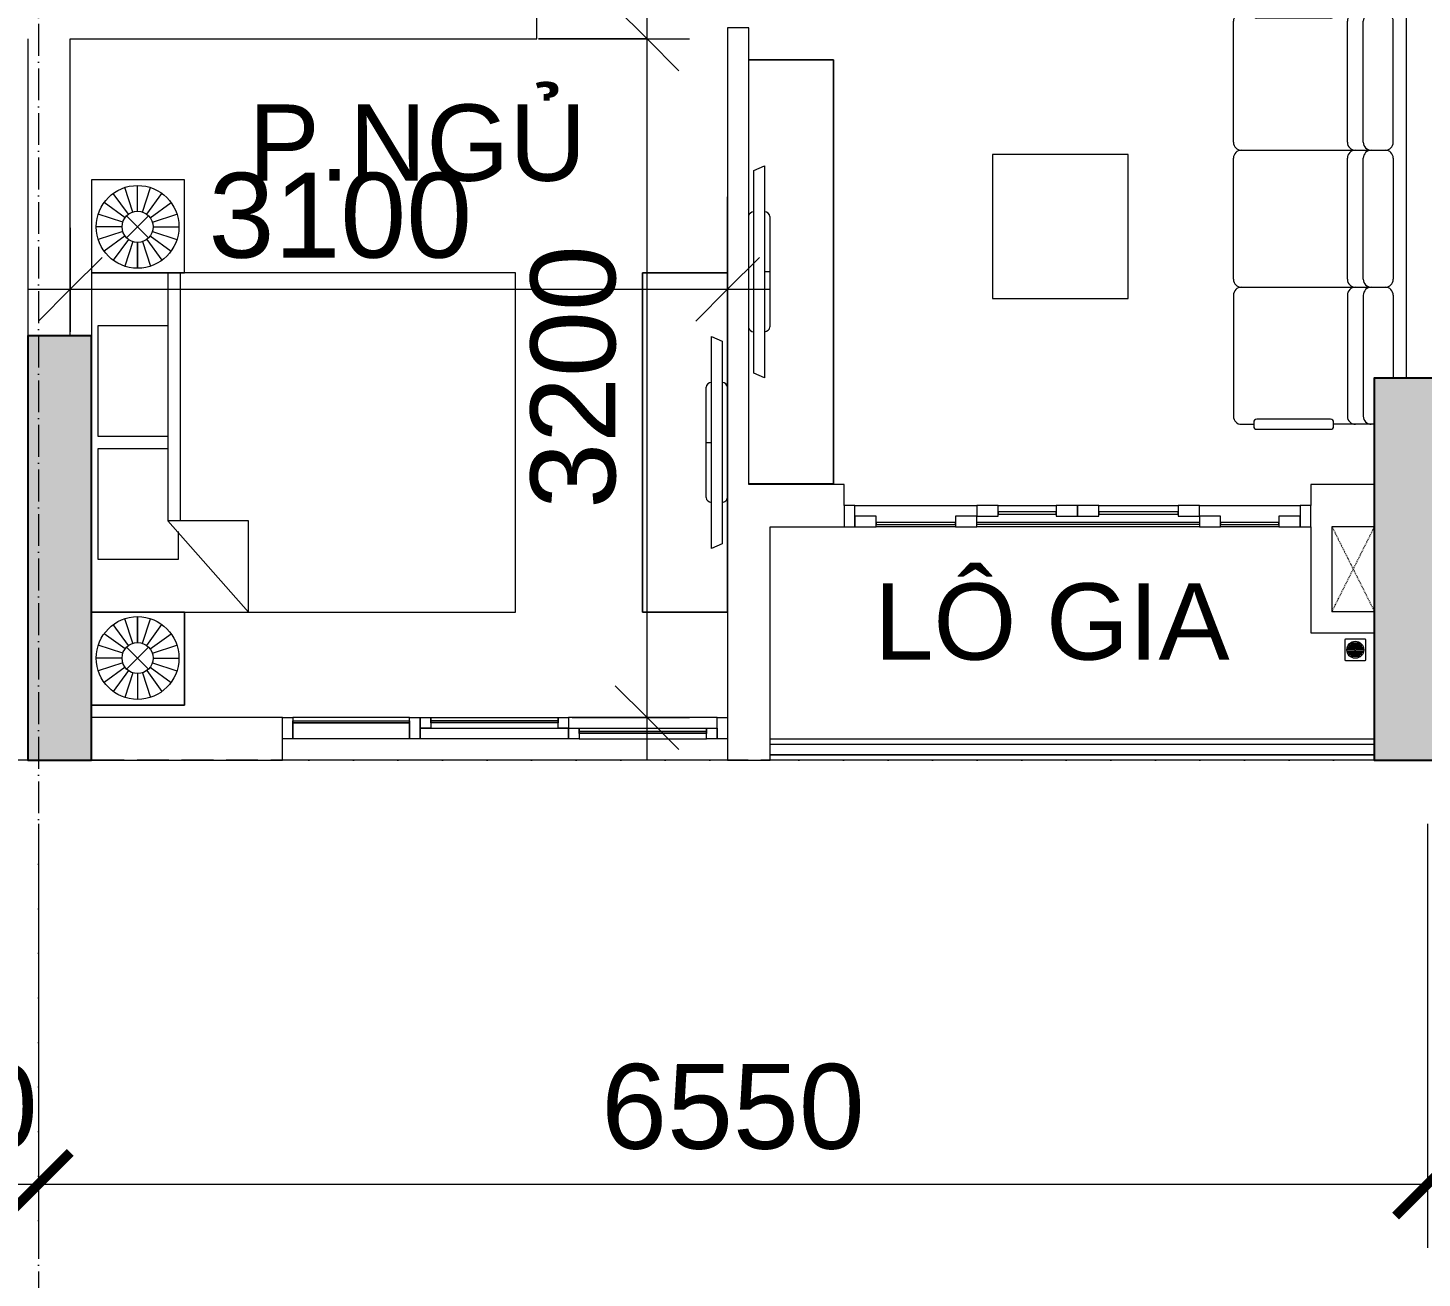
# Model space of a CAD drawing. Header units: millimetres. Extents: x -20144 to 122974, y -38328 to 48263.
# Drawn here: x 10401 to 16976, y -2443 to 3452 of the extents above; entities that cross this region are included whole.
import ezdxf

# ---------------------------------------------------------------- set-up
doc = ezdxf.new("R2010")
doc.units = ezdxf.units.MM
doc.linetypes.add('Dash', pattern=[6.35, 3.175, -3.175])
doc.linetypes.add('Grid Line', pattern=[4.2, 3, -0.6, 0, -0.6])
for name, color, linetype, lineweight in [('A-DETL-GENF', 31, 'Continuous', 5), ('A-DETL-GENF-HDLN', 161, 'Dash', 5), ('CHU', 181, 'Continuous', 5), ('CUA', 31, 'Continuous', 9), ('DIM', 1, 'Continuous', 5), ('DIM-200', 1, 'Continuous', 5), ('NET THAY 1', 41, 'Continuous', 5), ('NET-CAT', 3, 'Continuous', 15), ('NET-THAY', 2, 'Continuous', 9), ('THIET BI', 44, 'Continuous', 5), ('THIET-BI', 44, 'Continuous', 5), ('TRUC', 225, 'Continuous', 5), ('X-COT HAM$0$LC.HA', 8, 'Continuous', 9)]:
    doc.layers.add(name, color=color, linetype=linetype, lineweight=lineweight)
doc.styles.add('Arial_3', font='arial_0.ttf', dxfattribs={"height": 400})
doc.styles.add('Arial_4', font='arial_0.ttf', dxfattribs={"height": 360})
doc.styles.add('TA1', font='arial_0.ttf')
doc.dimstyles.new('D_200_KTx2', dxfattribs={"dimtxt": 400, "dimasz": 300, "dimexe": 300, "dimexo": 300, "dimgap": 160, "dimtad": 1, "dimdec": 0, "dimzin": 9, "dimtxsty": 'TA1', "dimblk": 'ARCHTICK', "dimcen": 1, "dimdle": 300, "dimclrd": 256, "dimclre": 256, "dimclrt": 7, "dimadec": 0, "dimazin": 0, "dimtfac": 1, "dimtdec": 0, "dimtix": 1, "dimtmove": 1, "dimatfit": 3, "dimldrblk": 'ARCHTICK', "dimfxl": 0, "dimtolj": 1, "dimtzin": 0, "dimlwd": -1, "dimlwe": -1, "dimarcsym": 0})
doc.dimstyles.new('Diagonal_-_2mm_Arial', dxfattribs={"dimscale": 304.8, "dimtxt": 408.10376, "dimasz": 0.984252, "dimexe": 0.656168, "dimexo": 4.593176, "dimgap": 0.098425, "dimtad": 1, "dimdec": 0, "dimzin": 0, "dimdsep": 46, "dimtxsty": 'Arial_3', "dimblk1": 'OBLIQUE', "dimblk2": 'OBLIQUE', "dimsah": 1, "dimcen": 0.09, "dimdle": 0.656168, "dimazin": 0, "dimtfac": 1, "dimtdec": 4, "dimtix": 1, "dimtmove": 0, "dimatfit": 3, "dimfxl": 0, "dimtvp": 1, "dimtolj": 1, "dimtzin": 0, "dimlwd": 9, "dimlwe": 9, "dimarcsym": 0})
doc.dimstyles.new('Diagonal_-_2mm_Arial_1', dxfattribs={"dimscale": 304.8, "dimtxt": 408.10376, "dimasz": 0.984252, "dimexe": 0.656168, "dimexo": 4.593176, "dimgap": 0.098425, "dimtad": 1, "dimdec": 0, "dimzin": 0, "dimdsep": 46, "dimtxsty": 'Arial_3', "dimblk1": 'OBLIQUE', "dimblk2": 'OBLIQUE', "dimsah": 1, "dimcen": 0.09, "dimdle": 0.656168, "dimazin": 0, "dimtfac": 1, "dimtdec": 4, "dimtix": 1, "dimtmove": 2, "dimatfit": 3, "dimfxl": 0, "dimtvp": 1, "dimtolj": 1, "dimtzin": 0, "dimlwd": 9, "dimlwe": 9, "dimarcsym": 0})

# ---------------------------------------------------------------- blocks, each defined once
blk = doc.blocks.new('ALC1807-ASCENT PLAZA-KET CAU_rvt-1-MẶT BẰNG TẦNG 5 ĐẾN TẦNG 22')
at = {"layer": 'X-COT HAM$0$LC.HA'}
h = blk.add_hatch(color=256, dxfattribs=at)
h.dxf.hatch_style = 1
h.paths.add_polyline_path([(10700.5, 1999.9), (10400.5, 1999.9), (10400.5, -0.1), (10700.5, -0.1)])
h = blk.add_hatch(color=256, dxfattribs=at)
h.dxf.hatch_style = 1
h.paths.add_polyline_path([(17248.7, 1799.9), (16748.7, 1799.9), (16748.7, -0.1), (17248.7, -0.1)])
at = {"ltscale": 1000}
blk.add_lwpolyline([(10700.5, 1999.9), (10400.5, 1999.9), (10400.5, -0.1), (10700.5, -0.1)], close=True, dxfattribs=at)
at = {"ltscale": 1000, "elevation": 0}
blk.add_lwpolyline([(17248.7, 1799.9), (16748.7, 1799.9), (16748.7, -0.1), (17248.7, -0.1)], close=True, dxfattribs=at)
blk = doc.blocks.new('X-PHEU - X-PHEU-1365544-MẶT BẰNG TẦNG 5 ĐẾN TẦNG 22')
at = {"layer": 'THIET-BI'}
for p, q in [((25, -29), (25, -121)), ((121, -25), (29, -25)), ((42.5, -90.5), (42.5, -59.5)), ((47.5, -51.8), (47.5, -98.2)), ((52.5, -103.1), (52.5, -46.9)), ((57.5, -43.5), (57.5, -106.5)), ((62.5, -108.8), (62.5, -41.2)), ((67.5, -39.8), (67.5, -110.2)), ((72.5, -71.9), (72.5, -39.1)), ((77.5, -39.1), (77.5, -71.9)), ((82.5, -110.2), (82.5, -39.8)), ((87.5, -41.2), (87.5, -108.8)), ((92.5, -106.5), (92.5, -43.5)), ((97.5, -46.9), (97.5, -103.1)), ((102.5, -98.2), (102.5, -51.8)), ((107.5, -59.5), (107.5, -90.5)), ((125, -121), (125, -29)), ((29, -125), (121, -125)), ((72.5, -110.9), (72.5, -78.1)), ((77.5, -78.1), (77.5, -110.9))]:
    blk.add_line(p, q, dxfattribs=at)
blk.add_circle((75, -75), 40, dxfattribs=at)
for centre, radius, start, end in [((29, -29), 4, 90, 180), ((75, -75), 36, 139.80824, 154.52563), ((75, -75), 36, 119.0853, 128.68219), ((75, -75), 36, 102.0247, 110.31751), ((75, -75), 36, 90, 93.98208), ((75, -75), 36, 86.01792, 90), ((75, -75), 36, 69.68249, 77.9753), ((75, -75), 36, 51.31781, 60.9147), ((75, -75), 36, 25.47437, 40.19176), ((121, -29), 4, 0, 90), ((29, -121), 4, 180, 270), ((75, -75), 36, 205.47437, 220.19176), ((75, -75), 36, 231.31781, 240.9147), ((75, -75), 36, 249.68249, 257.9753), ((75, -75), 4, 128.68219, 231.31781), ((75, -75), 36, 266.01792, 270), ((75, -75), 36, 270, 273.98208), ((75, -75), 4, 308.68219, 51.31781), ((75, -75), 36, 282.0247, 290.31751), ((75, -75), 36, 299.0853, 308.68219), ((75, -75), 36, 319.80824, 334.52563), ((121, -121), 4, 270, 0)]:
    blk.add_arc(centre, radius, start, end, dxfattribs=at)
blk = doc.blocks.new('X-SOFA1 - X-SOFA-V60-MẶT BẰNG TẦNG 5 ĐẾN TẦNG 22')
at = {"layer": 'THIET BI'}
for p, q in [((-644.3, 992.8), (-295.7, 992.8)), ((-753.8, 360.8), (-753.8, 931.5)), ((-716.2, 969.2), (-658.4, 969.2)), ((-658.4, 959.8), (-658.4, 978.7)), ((-295.7, 945.7), (-644.3, 945.7)), ((-281.5, 978.7), (-281.5, 959.8)), ((-281.5, 969.2), (-103.7, 969.2)), ((-216.7, 360.8), (-216.7, 931.5)), ((-141.3, 360.8), (-141.3, 931.5)), ((-103.7, 969.2), (-37.7, 969.2)), ((0, 360.8), (0, 931.5)), ((-1250, 303.6), (-1890, 303.6)), ((-1890, 303.6), (-1890, -376.4)), ((-1890, 303.6), (-1890, -376.4)), ((-1250, 303.6), (-1890, 303.6)), ((-1250, -376.4), (-1250, 303.6)), ((-1250, -376.4), (-1250, 303.6)), ((-753.8, -285.4), (-753.8, 285.4)), ((-716.2, 323.1), (-103.7, 323.1)), ((-216.7, -285.4), (-216.7, 285.4)), ((-141.3, -285.4), (-141.3, 285.4)), ((-103.7, 323.1), (-37.7, 323.1)), ((0, 285.4), (0, -285.4)), ((-716.2, -323.1), (-37.7, -323.1)), ((-1890, -376.4), (-1250, -376.4)), ((-1890, -376.4), (-1250, -376.4)), ((-753.8, -360.8), (-753.8, -931.5)), ((-216.7, -360.8), (-216.7, -931.5)), ((-141.3, -360.8), (-141.3, -931.5)), ((0, -360.8), (0, -752.3)), ((-716.2, -969.2), (-658.4, -969.2)), ((-658.4, -959.8), (-658.4, -978.7)), ((-295.7, -945.7), (-644.3, -945.7)), ((-281.5, -978.7), (-281.5, -959.8)), ((-103.7, -969.2), (-281.5, -969.2)), ((-89.1, -969.2), (-103.7, -969.2)), ((-644.3, -992.8), (-295.7, -992.8))]:
    blk.add_line(p, q, dxfattribs=at)
for centre, radius, start, end in [((-644.3, 978.7), 14.1, 90, 180), ((-295.7, 978.7), 14.1, 360, 90), ((-716.2, 931.5), 37.7, 90, 180), ((-644.3, 959.8), 14.1, 180, 270), ((-295.7, 959.8), 14.1, 270, 0), ((-179, 931.5), 37.7, 90, 180), ((-103.7, 931.5), 37.7, 90, 180), ((-37.7, 931.5), 37.7, 360, 90), ((-716.2, 360.8), 37.7, 180, 270), ((-179, 360.8), 37.7, 180, 270), ((-103.7, 360.8), 37.7, 180, 270), ((-37.7, 360.8), 37.7, 270, 0), ((-716.2, 285.4), 37.7, 90, 180), ((-179, 285.4), 37.7, 90, 180), ((-103.7, 285.4), 37.7, 90, 180), ((-37.7, 285.4), 37.7, 360, 90), ((-716.2, -285.4), 37.7, 180, 270), ((-716.2, -360.8), 37.7, 90, 180), ((-179, -285.4), 37.7, 180, 270), ((-179, -360.8), 37.7, 90, 180), ((-103.7, -285.4), 37.7, 180, 270), ((-103.7, -360.8), 37.7, 90, 180), ((-37.7, -285.4), 37.7, 270, 0), ((-37.7, -360.8), 37.7, 360, 90), ((-716.2, -931.5), 37.7, 180, 270), ((-644.3, -959.8), 14.1, 90, 180), ((-644.3, -978.7), 14.1, 180, 270), ((-295.7, -959.8), 14.1, 360, 90), ((-295.7, -978.7), 14.1, 270, 0), ((-179, -931.5), 37.7, 180, 270), ((-103.7, -931.5), 37.7, 180, 270)]:
    blk.add_arc(centre, radius, start, end, dxfattribs=at)
blk = doc.blocks.new('X-GIUONG1 - X-GIUONG-V61-MẶT BẰNG TẦNG 5 ĐẾN TẦNG 22')
at = {"layer": 'THIET BI'}
for p, q in [((-1239, 0), (-1239, -439)), ((-1239, -439), (-1239, 0)), ((-1059.6, -158.2), (-1131.2, -59.5)), ((-1039.2, -147.8), (-1076.9, -31.8)), ((-1016.6, -144.2), (-1016.6, -22.2)), ((-993.9, -147.8), (-956.3, -31.8)), ((-973.5, -158.2), (-901.9, -59.5)), ((-800, -439), (-800, 0)), ((-800, 0), (-800, -2000)), ((-800, 0), (-800, -439)), ((-800, 0), (-800, -2000)), ((-550, -30), (-550, -410)), ((-30, -30), (-550, -30)), ((-30, -360), (-30, -30)), ((30, -30), (30, -360)), ((550, -30), (30, -30)), ((800, 0), (502.5, 0)), ((800, 0), (502.5, 0)), ((550, -360), (550, -30)), ((1239, 0), (800, 0)), ((800, 0), (800, -439)), ((800, -2000), (800, 0)), ((1239, 0), (800, 0)), ((800, 0), (800, -439)), ((800, -2000), (800, 0)), ((973.5, -158.2), (901.9, -59.5)), ((993.9, -147.8), (956.3, -31.8)), ((1016.6, -144.2), (1016.6, -22.2)), ((1039.2, -147.8), (1076.9, -31.8)), ((1059.6, -158.2), (1131.2, -59.5)), ((1239, -439), (1239, 0)), ((1239, -439), (1239, 0)), ((-1075.8, -174.4), (-1174.4, -102.7)), ((-957.4, -174.4), (-858.7, -102.7)), ((957.4, -174.4), (858.7, -102.7)), ((1075.8, -174.4), (1174.4, -102.7)), ((-1086.1, -194.8), (-1202.1, -157.1)), ((-1068.3, -269.1), (-964.8, -165.6)), ((-1068.3, -165.6), (-964.8, -269.1)), ((-947, -194.8), (-831, -157.1)), ((947, -194.8), (831, -157.1)), ((1068.3, -269.1), (964.8, -165.6)), ((1068.3, -165.6), (964.8, -269.1)), ((1086.1, -194.8), (1202.1, -157.1)), ((-1089.7, -217.4), (-1211.7, -217.4)), ((-1086.1, -240), (-1202.1, -277.7)), ((-1075.8, -260.4), (-1174.4, -332.1)), ((-957.4, -260.4), (-858.7, -332.1)), ((-947, -240), (-831, -277.7)), ((-943.4, -217.4), (-821.4, -217.4)), ((-821.4, -217.4), (-943.4, -217.4)), ((943.4, -217.4), (821.4, -217.4)), ((821.4, -217.4), (943.4, -217.4)), ((947, -240), (831, -277.7)), ((957.4, -260.4), (858.7, -332.1)), ((1075.8, -260.4), (1174.4, -332.1)), ((1086.1, -240), (1202.1, -277.7)), ((1089.7, -217.4), (1211.7, -217.4)), ((-1059.6, -276.6), (-1131.2, -375.2)), ((-1039.2, -287), (-1076.9, -402.9)), ((-1016.6, -290.5), (-1016.6, -412.5)), ((-993.9, -287), (-956.3, -402.9)), ((-973.5, -276.6), (-901.9, -375.2)), ((973.5, -276.6), (901.9, -375.2)), ((993.9, -287), (956.3, -402.9)), ((1016.6, -290.5), (1016.6, -412.5)), ((1039.2, -287), (1076.9, -402.9)), ((1059.6, -276.6), (1131.2, -375.2)), ((-370, -360), (-800, -740)), ((-370, -740), (-370, -360)), ((800, -360), (-370, -360)), ((-1239, -439), (-800, -439)), ((-800, -439), (-1239, -439)), ((-550, -410), (-420, -410)), ((-370, -420), (800, -420)), ((800, -439), (1239, -439)), ((800, -439), (1239, -439)), ((-800, -740), (-370, -740)), ((-800, -2000), (800, -2000)), ((-800, -2000), (800, -2000))]:
    blk.add_line(p, q, dxfattribs=at)
for centre, radius in [((-1016.6, -217.4), 195.1), ((1016.6, -217.4), 195.1), ((-1016.6, -217.4), 73.2), ((1016.6, -217.4), 73.2)]:
    blk.add_circle(centre, radius, dxfattribs=at)
blk = doc.blocks.new('X-TV1 - X-TV-1305658-MẶT BẰNG TẦNG 5 ĐẾN TẦNG 22')
at = {"layer": 'THIET BI'}
for p, q in [((2000, 400), (0, 400)), ((0, 400), (0, 1.4)), ((0, 400), (2000, 400)), ((0, 1.4), (0, 400)), ((2000, 1.3), (2000, 400)), ((2000, 400), (2000, 1.3)), ((500, 75), (1500, 75)), ((522.5, 25), (500, 75)), ((740, 100), (1260, 100)), ((1000, 100), (1000, 75)), ((1500, 75), (1477.5, 25)), ((1477.5, 25), (522.5, 25))]:
    blk.add_line(p, q, dxfattribs=at)
for centre, start_param, end_param in [((740, 75), 0, 1.570796), ((1260, 75), 4.712389, 6.283185), ((740, 25), 1.570796, 2.992895), ((1260, 25), 3.290291, 4.712389)]:
    blk.add_ellipse(centre, major_axis=(0, 25), ratio=0.9, start_param=start_param, end_param=end_param, dxfattribs=at)
blk = doc.blocks.new('X-TV1 - X-TV 4-1305648-MẶT BẰNG TẦNG 5 ĐẾN TẦNG 22')
at = {"layer": 'THIET BI'}
for p, q in [((1600, 400), (0, 400)), ((0, 400), (0, 0)), ((0, 400), (1600, 400)), ((0, 0), (0, 400)), ((1600, 0), (1600, 400)), ((1600, 400), (1600, 0)), ((300, 75), (1300, 75)), ((322.5, 25), (300, 75)), ((540, 100), (1060, 100)), ((800, 100), (800, 75)), ((1300, 75), (1277.5, 25)), ((1277.5, 25), (322.5, 25)), ((0, 0), (1600, 0)), ((1060, 0), (540, 0))]:
    blk.add_line(p, q, dxfattribs=at)
for centre, start_param, end_param in [((540, 75), 0, 1.570796), ((1060, 75), 4.712389, 6.283185), ((540, 25), 1.570796, 3.141593), ((1060, 25), 3.141593, 4.712389)]:
    blk.add_ellipse(centre, major_axis=(0, 25), ratio=0.9, start_param=start_param, end_param=end_param, dxfattribs=at)
blk = doc.blocks.new('CUA LO GIA - DB6-1834140-MẶT BẰNG TẦNG 5 ĐẾN TẦNG 22')
at = {"layer": 'CUA'}
for p, q in [((-1050, 100), (-1100, 100)), ((-1100, 100), (-1100, 0)), ((-950, 100), (-1050, 100)), ((-1050, 100), (-1050, 50)), ((-1050, 0), (-1050, 100)), ((-950, 50), (-950, 100)), ((-950, 100), (-675, 100)), ((-675, 90), (-950, 90)), ((-950, 90), (-950, 80)), ((-950, 80), (-675, 80)), ((-575, 100), (-675, 100)), ((-675, 100), (-675, 50)), ((-675, 80), (-675, 90)), ((-575, 50), (-575, 100)), ((-575, 100), (475, 100)), ((-575, 90), (475, 90)), ((-575, 80), (475, 80)), ((575, 100), (475, 100)), ((475, 100), (475, 50)), ((575, 50), (575, 100)), ((575, 100), (950, 100)), ((950, 90), (575, 90)), ((575, 90), (575, 80)), ((575, 80), (950, 80)), ((1050, 100), (950, 100)), ((950, 100), (950, 50)), ((950, 80), (950, 90)), ((1050, 50), (1050, 100)), ((1100, 100), (1050, 100)), ((1050, 100), (1050, 0)), ((1100, 0), (1100, 100)), ((-1100, 0), (-1050, 0)), ((-1050, 50), (-950, 50)), ((-575, 0), (-1050, 0)), ((-675, 50), (-575, 50)), ((-475, 50), (-575, 50)), ((-575, 50), (-575, 0)), ((-575, 0), (-475, 0)), ((-475, 0), (-475, 50)), ((-100, 40), (-475, 40)), ((-475, 40), (-475, 30)), ((-475, 30), (-100, 30)), ((-100, 0), (-475, 0)), ((0, 50), (-100, 50)), ((-100, 50), (-100, 0)), ((-100, 30), (-100, 40)), ((-100, 0), (0, 0)), ((100, 50), (0, 50)), ((0, 50), (0, 0)), ((0, 0), (0, 50)), ((0, 0), (100, 0)), ((100, 0), (100, 50)), ((375, 40), (100, 40)), ((100, 40), (100, 30)), ((100, 30), (375, 30)), ((375, 0), (100, 0)), ((475, 50), (375, 50)), ((375, 50), (375, 0)), ((375, 30), (375, 40)), ((375, 0), (475, 0)), ((475, 50), (575, 50)), ((475, 0), (475, 50)), ((1050, 0), (475, 0)), ((950, 50), (1050, 50)), ((1050, 0), (1100, 0))]:
    blk.add_line(p, q, dxfattribs=at)
blk = doc.blocks.new('X-PHONG NGU 2 - X-PHONG NGU 2_Recovery_-1759961-MẶT BẰNG TẦNG 5 ĐẾN TẦNG 22')
at = {"layer": 'CUA'}
for p, q in [((-1050, 100), (-1000, 100)), ((-1050, 0), (-1050, 100)), ((-1000, 100), (-1000, 0)), ((-450, 100), (-1000, 100)), ((-1000, 85), (-450, 85)), ((-1000, 75), (-1000, 85)), ((-450, 75), (-1000, 75)), ((-1000, 75), (-450, 75)), ((-1000, 0), (-1000, 75)), ((-450, 100), (-400, 100)), ((-450, 0), (-450, 100)), ((-450, 85), (-450, 75)), ((-450, 75), (-450, 0)), ((-400, 100), (-350, 100)), ((-400, 50), (-400, 100)), ((-400, 100), (-400, 0)), ((-350, 100), (250, 100)), ((-350, 85), (-350, 100)), ((-350, 100), (-350, 50)), ((-350, 85), (250, 85)), ((-350, 75), (-350, 85)), ((250, 85), (-350, 85)), ((250, 75), (-350, 75)), ((250, 100), (250, 85)), ((250, 100), (300, 100)), ((250, 50), (250, 100)), ((250, 85), (250, 75)), ((300, 100), (300, 50)), ((1000, 100), (300, 100)), ((1000, 100), (1050, 100)), ((1000, 0), (1000, 100)), ((1050, 100), (1050, 0)), ((-1000, 0), (-1050, 0)), ((-450, 0), (-1000, 0)), ((-400, 0), (-450, 0)), ((-400, 50), (300, 50)), ((-400, 0), (-400, 50)), ((-350, 50), (-400, 50)), ((300, 0), (-400, 0)), ((300, 50), (250, 50)), ((300, 50), (300, 0)), ((300, 50), (350, 50)), ((300, 0), (300, 50)), ((350, 0), (300, 0)), ((350, 50), (950, 50)), ((350, 35), (350, 50)), ((350, 50), (350, 0)), ((350, 35), (950, 35)), ((350, 25), (350, 35)), ((950, 35), (350, 35)), ((950, 25), (350, 25)), ((350, 0), (950, 0)), ((950, 50), (950, 35)), ((950, 50), (1000, 50)), ((950, 0), (950, 50)), ((950, 35), (950, 25)), ((1000, 0), (950, 0)), ((1000, 50), (1000, 0)), ((1050, 0), (1000, 0))]:
    blk.add_line(p, q, dxfattribs=at)
blk = doc.blocks.new('Top Rail Type - Top Rail_Internal_-1915029-MẶT BẰNG TẦNG 5 ĐẾN TẦNG 22')
at = {"layer": 'NET THAY 1'}
for p, q in [((13900.5, 74.9), (16750.5, 74.9)), ((16750.5, 24.9), (13900.5, 24.9))]:
    blk.add_line(p, q, dxfattribs=at)
blk = doc.blocks.new('Top Rail Type - Top Rail_Internal_-V73-MẶT BẰNG TẦNG 5 ĐẾN TẦNG 22')
at = {"layer": 'NET THAY 1'}
for p, q in [((13900.5, 74.9), (16750.5, 74.9)), ((13900.5, 24.9), (16750.5, 24.9))]:
    blk.add_line(p, q, dxfattribs=at)
blk = doc.blocks.new('Family2 - Family1-1830951-MẶT BẰNG TẦNG 5 ĐẾN TẦNG 22')
at = {"layer": 'A-DETL-GENF'}
for p, q in [((200, 400), (0, 400)), ((0, 400), (0, 0)), ((200, 0), (200, 400)), ((0, 0), (200, 0))]:
    blk.add_line(p, q, dxfattribs=at)
at = {"layer": 'A-DETL-GENF-HDLN'}
for p, q in [((0, 400), (200, 0.8)), ((0, 0), (200, 399.2))]:
    blk.add_line(p, q, dxfattribs=at)
blk = doc.blocks.new('DIMBLOCK36-MẶT BẰNG TẦNG 5 ĐẾN TẦNG 22')
at = {"layer": 'DIM-200', "lineweight": 9, "transparency": 16777216}
for p, q in [((13700.5, 2655.6), (13700.5, 2019.6)), ((13700.5, 2219.6), (13700.5, 2655.6)), ((10600.5, 2509.8), (10600.5, 2019.6)), ((10600.5, 2219.6), (10600.5, 2509.8)), ((10600.5, 2219.6), (10750.5, 2369.6)), ((13700.5, 2219.6), (13850.5, 2369.6)), ((10400.5, 2219.6), (13900.5, 2219.6)), ((10600.5, 2219.6), (10450.5, 2069.6)), ((13700.5, 2219.6), (13550.5, 2069.6))]:
    blk.add_line(p, q, dxfattribs=at)
at = {"layer": 'DIM-200', "color": 0, "lineweight": 9, "transparency": 16777216, "insert": (11252.4, 2768.9), "char_height": 400, "width": 1476.708, "attachment_point": 1, "line_spacing_factor": 0.941778, "style": 'Arial_3'}
blk.add_mtext('3100', dxfattribs=at)
blk = doc.blocks.new('_Oblique')
at = {"color": 0, "linetype": 'ByBlock', "lineweight": -2}
blk.add_line((-0.5, -0.5), (0.5, 0.5), dxfattribs=at)
blk = doc.blocks.new('DIMBLOCK37-MẶT BẰNG TẦNG 5 ĐẾN TẦNG 22')
at = {"layer": 'DIM-200', "lineweight": 9, "transparency": 16777216}
for p, q in [((13320.2, -0.1), (13320.2, 3599.9)), ((13320.2, 3399.9), (13170.2, 3549.9)), ((12808.6, 3399.9), (13520.2, 3399.9)), ((13320.2, 3399.9), (12808.6, 3399.9)), ((13320.2, 3399.9), (13470.2, 3249.9)), ((13320.2, 199.9), (13170.2, 349.9)), ((12966.7, 199.9), (13520.2, 199.9)), ((13320.2, 199.9), (12966.7, 199.9)), ((13320.2, 199.9), (13470.2, 49.9))]:
    blk.add_line(p, q, dxfattribs=at)
at = {"layer": 'DIM-200', "color": 0, "lineweight": 9, "transparency": 16777216, "insert": (12770.9, 1184.6), "char_height": 400, "width": 1476.708, "attachment_point": 1, "rotation": 90, "line_spacing_factor": 0.941778, "style": 'Arial_3'}
blk.add_mtext('3200', dxfattribs=at)
blk = doc.blocks.new('_ArchTick')
at = {"color": 0, "const_width": 0.15}
blk.add_lwpolyline([(-0.5, -0.5), (0.5, 0.5)], dxfattribs=at)
blk = doc.blocks.new('*D643')
at = {"layer": 'Defpoints', "color": 0, "transparency": 16777216}
for p in [(9200.5, -0.1), (10450.5, -0.1), (10450.5, -2000.1)]:
    blk.add_point(p, dxfattribs=at)
at = {"layer": 'DIM', "transparency": 16777216}
for p, q in [((9200.5, -300.1), (9200.5, -2300.1)), ((10450.5, -300.1), (10450.5, -2300.1)), ((9200.5, -2000.1), (8900.5, -2000.1)), ((9200.5, -2000.1), (10450.5, -2000.1)), ((10450.5, -2000.1), (10750.5, -2000.1))]:
    blk.add_line(p, q, dxfattribs=at)
at = {"layer": 'DIM', "transparency": 16777216, "xscale": 300, "yscale": 300, "zscale": 300}
blk.add_blockref('_ArchTick', (9200.5, -2000.1), dxfattribs=at)
at = {"layer": 'DIM', "transparency": 16777216, "xscale": 300, "yscale": 300, "zscale": 300, "rotation": 180}
blk.add_blockref('_ArchTick', (10450.5, -2000.1), dxfattribs=at)
at = {"layer": 'DIM', "color": 7, "transparency": 16777216, "insert": (9825.5, -1635.8), "char_height": 400, "attachment_point": 5, "style": 'TA1'}
blk.add_mtext('\\A1;1250', dxfattribs=at)
blk = doc.blocks.new('*D644')
at = {"layer": 'Defpoints', "color": 0, "transparency": 16777216}
for p in [(10450.5, -0.1), (17000.5, -0.1), (17000.5, -2000.1)]:
    blk.add_point(p, dxfattribs=at)
at = {"layer": 'DIM', "transparency": 16777216}
for p, q in [((10450.5, -300.1), (10450.5, -2300.1)), ((17000.5, -300.1), (17000.5, -2300.1)), ((10150.5, -2000.1), (17300.5, -2000.1))]:
    blk.add_line(p, q, dxfattribs=at)
at = {"layer": 'DIM', "transparency": 16777216, "xscale": 300, "yscale": 300, "zscale": 300, "rotation": 180}
blk.add_blockref('_ArchTick', (10450.5, -2000.1), dxfattribs=at)
at = {"layer": 'DIM', "transparency": 16777216, "xscale": 300, "yscale": 300, "zscale": 300}
blk.add_blockref('_ArchTick', (17000.5, -2000.1), dxfattribs=at)
at = {"layer": 'DIM', "color": 7, "transparency": 16777216, "insert": (13725.5, -1635.8), "char_height": 400, "attachment_point": 5, "style": 'TA1'}
blk.add_mtext('\\A1;6550', dxfattribs=at)
blk = doc.blocks.new('*D645')
at = {"layer": 'Defpoints', "color": 0, "transparency": 16777216}
for p in [(17000.5, -0.1), (19900.5, -0.1), (19900.5, -2000.1)]:
    blk.add_point(p, dxfattribs=at)
at = {"layer": 'DIM', "transparency": 16777216}
for p, q in [((17000.5, -300.1), (17000.5, -2300.1)), ((19900.5, -300.1), (19900.5, -2300.1)), ((16700.5, -2000.1), (20200.5, -2000.1))]:
    blk.add_line(p, q, dxfattribs=at)
at = {"layer": 'DIM', "transparency": 16777216, "xscale": 300, "yscale": 300, "zscale": 300, "rotation": 180}
blk.add_blockref('_ArchTick', (17000.5, -2000.1), dxfattribs=at)
at = {"layer": 'DIM', "transparency": 16777216, "xscale": 300, "yscale": 300, "zscale": 300}
blk.add_blockref('_ArchTick', (19900.5, -2000.1), dxfattribs=at)
at = {"layer": 'DIM', "color": 7, "transparency": 16777216, "insert": (18450.5, -1635.8), "char_height": 400, "attachment_point": 5, "style": 'TA1'}
blk.add_mtext('\\A1;2900', dxfattribs=at)

msp = doc.modelspace()

# ---------------------------------------------------------------- linework, layer by layer
at = {"layer": 'NET-CAT'}
for p, q in [((16900.5, 6849.9), (16900.5, 1799.9)), ((12800.5, 3399.9), (12800.5, 3602.2)), ((13700.5, 3452.2), (13700.5, 1099.9)), ((13800.5, 3452.2), (13700.5, 3452.2)), ((13800.5, 1299.9), (13800.5, 3452.2)), ((10400.5, 3399.9), (10400.5, 1999.9)), ((10600.5, 1999.9), (10600.5, 3399.9)), ((10600.5, 3399.9), (12800.5, 3399.9)), ((14250.5, 1299.9), (13800.5, 1299.9)), ((14250.5, 1199.9), (14250.5, 1299.9)), ((16750.5, 1299.9), (16450.5, 1299.9)), ((16450.5, 1299.9), (16450.5, 1199.9)), ((13700.5, 1099.9), (13700.5, 199.9)), ((13900.5, 1099.9), (14250.5, 1099.9)), ((13900.5, -0.1), (13900.5, 1099.9)), ((16450.5, 1099.9), (16450.5, 599.9)), ((16450.5, 599.9), (16750.5, 599.9)), ((11600.5, 199.9), (10700.5, 199.9)), ((11600.5, -0.1), (11600.5, 99.9)), ((13700.5, 99.9), (13700.5, -0.1)), ((10700.5, -0.1), (11600.5, -0.1)), ((13700.5, -0.1), (13900.5, -0.1))]:
    msp.add_line(p, q, dxfattribs=at)
at = {"layer": 'NET-THAY'}
for p, q in [((13900.5, 99.9), (16750.5, 99.9)), ((13700.5, -0.1), (11600.5, -0.1)), ((16750.5, -0.1), (13900.5, -0.1))]:
    msp.add_line(p, q, dxfattribs=at)
at = {"layer": 'TRUC', "linetype": 'Grid Line', "ltscale": 50}
for p, q in [((10450.5, 43599.9), (10450.5, -4500.1)), ((43000.5, -0.1), (-12092.4, -0.1))]:
    msp.add_line(p, q, dxfattribs=at)

# ---------------------------------------------------------------- block references
at = {"lineweight": 5}
msp.add_blockref('ALC1807-ASCENT PLAZA-KET CAU_rvt-1-MẶT BẰNG TẦNG 5 ĐẾN TẦNG 22', (0, 0), dxfattribs=at)
at = {"layer": 'A-DETL-GENF'}
msp.add_blockref('Family2 - Family1-1830951-MẶT BẰNG TẦNG 5 ĐẾN TẦNG 22', (16550.5, 699.9), dxfattribs=at)
at = {"layer": 'CUA', "rotation": 180}
msp.add_blockref('CUA LO GIA - DB6-1834140-MẶT BẰNG TẦNG 5 ĐẾN TẦNG 22', (15350.5, 1199.9), dxfattribs=at)
at = {"layer": 'CUA'}
msp.add_blockref('X-PHONG NGU 2 - X-PHONG NGU 2_Recovery_-1759961-MẶT BẰNG TẦNG 5 ĐẾN TẦNG 22', (12650.5, 99.9), dxfattribs=at)
at = {"layer": 'NET THAY 1'}
for name in ['Top Rail Type - Top Rail_Internal_-1915029-MẶT BẰNG TẦNG 5 ĐẾN TẦNG 22', 'Top Rail Type - Top Rail_Internal_-V73-MẶT BẰNG TẦNG 5 ĐẾN TẦNG 22']:
    msp.add_blockref(name, (0, 0), dxfattribs=at)
at = {"layer": 'THIET BI'}
msp.add_blockref('X-SOFA1 - X-SOFA-V60-MẶT BẰNG TẦNG 5 ĐẾN TẦNG 22', (16839.6, 2552.2), dxfattribs=at)
for name, p, rotation in [('X-TV1 - X-TV-1305658-MẶT BẰNG TẦNG 5 ĐẾN TẦNG 22', (13799.1, 3302.2), 269.9999999957582), ('X-GIUONG1 - X-GIUONG-V61-MẶT BẰNG TẦNG 5 ĐẾN TẦNG 22', (10700.5, 1497.5), 89.9999999999972), ('X-TV1 - X-TV 4-1305648-MẶT BẰNG TẦNG 5 ĐẾN TẦNG 22', (13699.1, 697.5), 89.99999999575863)]:
    msp.add_blockref(name, p, dxfattribs=dict(at, rotation=rotation))
at = {"layer": 'THIET-BI', "rotation": 89.99999999999974}
msp.add_blockref('X-PHEU - X-PHEU-1365544-MẶT BẰNG TẦNG 5 ĐẾN TẦNG 22', (16585.5, 444.9), dxfattribs=at)

# ---------------------------------------------------------------- texts
at = {"layer": 'CHU', "color": 7, "char_height": 360, "attachment_point": 1, "line_spacing_factor": 0.936439, "style": 'Arial_4'}
for s, insert, width in [('\\pt2540.0016,5079.9996,7620.0012,10159.9992,12700.0008,15239.9988,17780.0004,20319.9984,22860,25400.0016,27939.9996,30480.0012,33019.9992,35560.0008,38099.9988,40640.0004,43179.9984,45720,48260.0016,50799.9996,53340.0012,55879.9992,58420.0008,60959.9988,63500.0004,66039.9984,68580,71120.0016,73659.9996,76200.0012,78739.9992,81280.0008;P.NG{\\fArial|b0|i0|c163|p34;Ủ}', (11441.5, 3091.1), 1589.74), ('\\pt2540.0016,5079.9996,7620.0012,10159.9992,12700.0008,15239.9988,17780.0004,20319.9984,22860,25400.0016,27939.9996,30480.0012,33019.9992,35560.0008,38099.9988,40640.0004,43179.9984,45720,48260.0016,50799.9996,53340.0012,55879.9992,58420.0008,60959.9988,63500.0004,66039.9984,68580,71120.0016,73659.9996,76200.0012,78739.9992,81280.0008;LÔ GIA', (14391.2, 833.2), 1656.4)]:
    msp.add_mtext(s, dxfattribs=dict(at, insert=insert, width=width))

# ---------------------------------------------------------------- dimensions: what is measured, and where the dimension line sits
at = {"layer": 'DIM', "lineweight": 9}
dim = msp.add_linear_dim(base=(13700.5, 2219.6), p1=(10600.5, 3909.8), p2=(13700.5, 4055.6), dimstyle='Diagonal_-_2mm_Arial_1', override={"dimpost": '<>', "dimfxl": 3103.425297}, dxfattribs=at)
dim.commit()
dim.dimension.update_dxf_attribs({"geometry": 'DIMBLOCK36-MẶT BẰNG TẦNG 5 ĐẾN TẦNG 22', "text_midpoint": (11990.7, 2502.3), "dimtype": 160})
dim = msp.add_linear_dim(base=(13320.2, 3399.9), p1=(11566.7, 199.9), p2=(11408.6, 3399.9), angle=90, dimstyle='Diagonal_-_2mm_Arial', override={"dimpost": '<>', "dimfxl": 3203.904547}, dxfattribs=at)
dim.commit()
dim.dimension.update_dxf_attribs({"geometry": 'DIMBLOCK37-MẶT BẰNG TẦNG 5 ĐẾN TẦNG 22', "text_midpoint": (13085.8, 1799.9)})
at = {"layer": 'DIM'}
for base, p1, p2, picture, middle in [((10450.5, -2000.1), (9200.5, -0.1), (10450.5, -0.1), '*D643', (9825.5, -1635.8)), ((17000.5, -2000.1), (10450.5, -0.1), (17000.5, -0.1), '*D644', (13725.5, -1635.8)), ((19900.5, -2000.1), (17000.5, -0.1), (19900.5, -0.1), '*D645', (18450.5, -1635.8))]:
    dim = msp.add_linear_dim(base=base, p1=p1, p2=p2, dimstyle='D_200_KTx2', dxfattribs=at)
    dim.commit()
    dim.dimension.update_dxf_attribs({"geometry": picture, "text_midpoint": middle})

doc.saveas('drawing.dxf')
